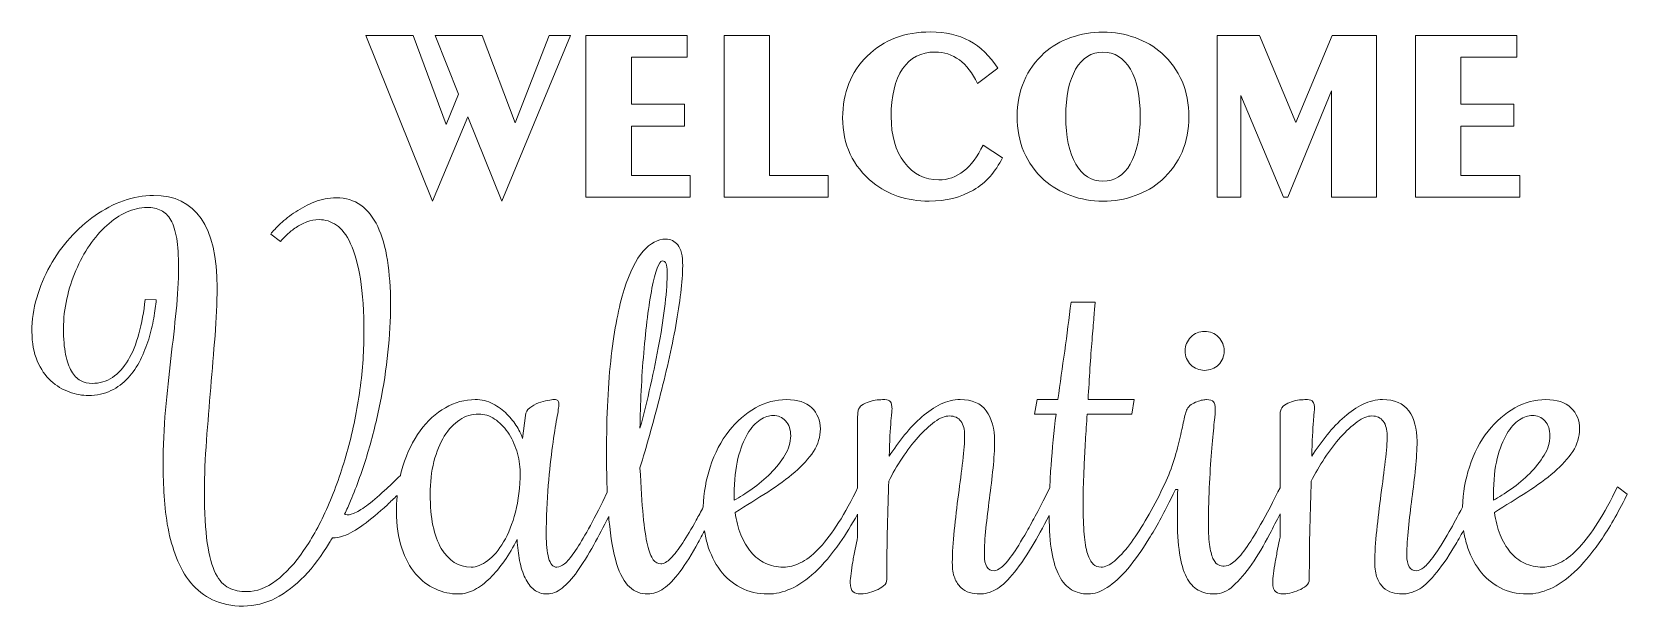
# Model space of a CAD drawing. Header units: inches. Extents: x -3930 to 8083, y -6081 to 5918.
# Drawn here: x -3930 to -436, y -667 to 590 of the extents above; entities that cross this region are included whole.
import ezdxf

# ---------------------------------------------------------------- set-up
doc = ezdxf.new("R2010")
doc.units = ezdxf.units.IN
doc.header["$MEASUREMENT"] = 0
doc.layers.add('2', color=7, linetype='Continuous')

# ---------------------------------------------------------------- blocks, each defined once
blk = doc.blocks.new('block 2')
at = {"layer": '2', "lineweight": 0}
blk.add_lwpolyline([(-2900.5, 219.5), (-2975, 404.1), (-3052.1, 219.5), (-3198, 582.4), (-3094.7, 582.4), (-3022.1, 387.2), (-2995.6, 453.9), (-3046.5, 582.4), (-2943.4, 582.4), (-2871.4, 390.9), (-2797, 582.4), (-2750.3, 582.4), (-2900.5, 219.5)], dxfattribs=at)
blk = doc.blocks.new('block 3')
at = {"layer": '2', "lineweight": 0}
blk.add_lwpolyline([(-2716.2, 228.3), (-2716.2, 582.4), (-2494.5, 582.4), (-2494.5, 534.7), (-2616.8, 534.7), (-2616.8, 431.7), (-2500.8, 431.7), (-2500.8, 384), (-2616.8, 384), (-2616.8, 275.9), (-2487.8, 275.9), (-2487.8, 228.3), (-2716.2, 228.3)], dxfattribs=at)
blk = doc.blocks.new('block 4')
at = {"layer": '2', "lineweight": 0}
blk.add_lwpolyline([(-2413.9, 228.3), (-2413.9, 582.4), (-2314.6, 582.4), (-2314.6, 275.9), (-2186.1, 275.9), (-2186.1, 228.3), (-2413.9, 228.3)], dxfattribs=at)
blk = doc.blocks.new('block 5')
at = {"layer": '2', "lineweight": 0}
blk.add_open_spline([(-1804.2, 314.6), (-1819, 283.7), (-1840.1, 260.1), (-1867.6, 243.9), (-1895.1, 227.6), (-1927.5, 219.5), (-1964.9, 219.5), (-1989.1, 219.5), (-2011.6, 223), (-2032.2, 229.8), (-2052.9, 236.7), (-2071.4, 246.9), (-2087.9, 260.3), (-2109.9, 278.1), (-2126.5, 298.9), (-2137.5, 322.7), (-2148.6, 346.4), (-2154.1, 372.8), (-2154.1, 401.8), (-2154.1, 456.9), (-2136.1, 502), (-2100.2, 537.3), (-2064.2, 572.5), (-2018, 590.1), (-1961.5, 590.1), (-1929, 590.1), (-1900.7, 583.6), (-1876.6, 570.6), (-1852.5, 557.6), (-1831.6, 537.6), (-1814, 510.4), (-1814, 510.4), (-1859, 477.3), (-1859, 477.3), (-1869.8, 500.2), (-1882.9, 517.4), (-1898.5, 528.9), (-1914, 540.4), (-1931.7, 546.1), (-1951.7, 546.1), (-1982.3, 546.1), (-2005.9, 533.8), (-2022.7, 509.2), (-2039.5, 484.5), (-2047.9, 449.7), (-2047.9, 404.7), (-2047.9, 363.2), (-2038.2, 329.7), (-2019, 304.3), (-1999.7, 278.9), (-1974.5, 266.1), (-1943.2, 266.1), (-1923.4, 266.1), (-1905.4, 272.5), (-1889.2, 285.3), (-1872.9, 298.1), (-1858.7, 317.1), (-1846.5, 342.2), (-1846.5, 342.2), (-1804.2, 314.6), (-1804.2, 314.6)], degree=3, knots=[0, 0, 0, 0, 1, 1, 1, 2, 2, 2, 3, 3, 3, 4, 4, 4, 5, 5, 5, 6, 6, 6, 7, 7, 7, 8, 8, 8, 9, 9, 9, 10, 10, 10, 11, 11, 11, 12, 12, 12, 13, 13, 13, 14, 14, 14, 15, 15, 15, 16, 16, 16, 17, 17, 17, 18, 18, 18, 19, 19, 19, 20, 20, 20, 20], dxfattribs=at)
blk = doc.blocks.new('block 6')
at = {"layer": '2', "lineweight": 0}
for points, knots in [([(-1584, 589.6), (-1559.5, 589.6), (-1536, 585.5), (-1513.4, 577.5), (-1490.9, 569.5), (-1471.5, 558.1), (-1455.3, 543.5), (-1435.7, 526), (-1420.9, 505.5), (-1410.8, 481.9), (-1400.7, 458.3), (-1395.7, 432.4), (-1395.7, 404.1), (-1395.7, 376.1), (-1400.8, 350.3), (-1410.9, 326.9), (-1421.1, 303.5), (-1435.9, 283.1), (-1455.3, 265.6), (-1471.7, 250.9), (-1491.1, 239.6), (-1513.4, 231.6), (-1535.8, 223.5), (-1559.3, 219.5), (-1584, 219.5), (-1608.6, 219.5), (-1632.1, 223.6), (-1654.5, 231.7), (-1676.9, 239.8), (-1696.3, 251.1), (-1712.5, 265.6), (-1732.3, 283.4), (-1747.2, 304.1), (-1757.1, 327.6), (-1767.1, 351.1), (-1772.1, 376.9), (-1772.1, 405.2), (-1772.1, 432.9), (-1767, 458.6), (-1756.9, 482.3), (-1746.7, 505.9), (-1731.9, 526.5), (-1712.5, 544), (-1696.4, 558.5), (-1677.2, 569.7), (-1654.8, 577.6), (-1632.3, 585.6), (-1608.8, 589.6), (-1584, 589.6)], [0, 0, 0, 0, 1, 1, 1, 2, 2, 2, 3, 3, 3, 4, 4, 4, 5, 5, 5, 6, 6, 6, 7, 7, 7, 8, 8, 8, 9, 9, 9, 10, 10, 10, 11, 11, 11, 12, 12, 12, 13, 13, 13, 14, 14, 14, 15, 15, 15, 16, 16, 16, 16]), ([(-1665.4, 404.7), (-1665.4, 360.3), (-1658.1, 325.7), (-1643.6, 300.8), (-1629.2, 275.9), (-1609.3, 263.5), (-1584, 263.5), (-1558.6, 263.5), (-1538.7, 275.9), (-1524.2, 300.8), (-1509.7, 325.7), (-1502.4, 360.3), (-1502.4, 404.7), (-1502.4, 449), (-1509.6, 483.6), (-1524, 508.4), (-1538.4, 533.2), (-1558.4, 545.6), (-1584, 545.6), (-1609.5, 545.6), (-1629.4, 533.2), (-1643.8, 508.4), (-1658.2, 483.6), (-1665.4, 449), (-1665.4, 404.7)], [0, 0, 0, 0, 1, 1, 1, 2, 2, 2, 3, 3, 3, 4, 4, 4, 5, 5, 5, 6, 6, 6, 7, 7, 7, 8, 8, 8, 8])]:
    blk.add_open_spline(points, degree=3, knots=knots, dxfattribs=at)
blk = doc.blocks.new('block 7')
at = {"layer": '2', "lineweight": 0}
blk.add_lwpolyline([(-1333.7, 228.3), (-1333.7, 582.4), (-1241, 582.4), (-1161.3, 391.4), (-1082.1, 582.4), (-984.8, 582.4), (-984.8, 228.3), (-1083.7, 228.3), (-1083.7, 461.1), (-1179.3, 228.3), (-1188.8, 228.3), (-1282.3, 450.8), (-1282.3, 228.3), (-1333.7, 228.3)], dxfattribs=at)
blk = doc.blocks.new('block 8')
at = {"layer": '2', "lineweight": 0}
blk.add_lwpolyline([(-899.3, 228.3), (-899.3, 582.4), (-677.6, 582.4), (-677.6, 534.7), (-800, 534.7), (-800, 431.7), (-683.9, 431.7), (-683.9, 384), (-800, 384), (-800, 275.9), (-671, 275.9), (-671, 228.3), (-899.3, 228.3)], dxfattribs=at)
blk = doc.blocks.new('block 9')
at = {"layer": '2', "lineweight": 0}
for points, knots in [([(-436.1, -422.2), (-436.1, -422.2), (-441.3, -433.2), (-441.3, -433.2), (-460.1, -470.2), (-478.7, -502), (-497.2, -528.3), (-515.8, -554.6), (-534, -576.1), (-551.8, -592.7), (-569.6, -609.4), (-587.2, -621.5), (-604.6, -629.1), (-621.9, -636.8), (-638.5, -640.6), (-654.5, -640.6), (-677, -640.6), (-697.1, -635.9), (-714.7, -626.5), (-732.4, -617.2), (-747.3, -604.4), (-759.5, -588.3), (-771.6, -572.2), (-780.8, -553.5), (-787.3, -532.2), (-790.3, -522.2), (-792.5, -511.9), (-794.1, -501.5), (-801, -513.9), (-807.6, -525.3), (-813.8, -535.6), (-829.9, -562.3), (-844.5, -583.4), (-857.7, -599), (-870.9, -614.6), (-883.2, -625.4), (-894.6, -631.5), (-906, -637.5), (-917.5, -640.6), (-928.9, -640.6), (-936.2, -640.6), (-943.5, -639.5), (-950.7, -637.4), (-958, -635.4), (-964.4, -631.7), (-970, -626.5), (-975.5, -621.3), (-980, -614.3), (-983.5, -605.5), (-986.9, -596.6), (-988.7, -585.3), (-988.7, -571.4), (-988.7, -550.6), (-987.3, -527.2), (-984.5, -501.3), (-981.7, -475.3), (-978.6, -449.3), (-975.2, -423.3), (-971.7, -397.3), (-968.6, -372.8), (-965.8, -349.7), (-963, -326.7), (-961.6, -307.9), (-961.6, -293.3), (-961.6, -280.5), (-964.4, -270.2), (-970, -262.4), (-975.5, -254.6), (-983.8, -250.7), (-994.9, -250.7), (-1004.6, -250.7), (-1015.4, -255.1), (-1027.4, -263.7), (-1039.4, -272.4), (-1051.4, -283.6), (-1063.5, -297.2), (-1075.7, -310.9), (-1087.4, -326.3), (-1098.6, -343.2), (-1109.9, -360.2), (-1119.7, -377), (-1128, -393.7), (-1129, -424.2), (-1130, -457.4), (-1130.8, -493.5), (-1131.7, -529.5), (-1132.1, -568), (-1132.1, -608.9), (-1132.1, -614.1), (-1134.5, -618.6), (-1139.2, -622.6), (-1143.8, -626.6), (-1149.3, -629.9), (-1155.5, -632.5), (-1161.8, -635.1), (-1168.2, -637.1), (-1174.8, -638.5), (-1181.3, -639.9), (-1186.7, -640.6), (-1190.9, -640.6), (-1196.1, -640.6), (-1200.9, -639), (-1205.4, -635.9), (-1209.9, -632.8), (-1212.2, -625.8), (-1212.2, -615.1), (-1212.2, -609.9), (-1211.7, -603.4), (-1210.6, -595.6), (-1209.6, -587.8), (-1208.3, -579.4), (-1206.7, -570.4), (-1205.2, -561.4), (-1203.4, -552.1), (-1201.5, -542.6), (-1199.6, -533.1), (-1197.8, -524.1), (-1196.1, -515.8), (-1196.1, -515.8), (-1196.1, -465.4), (-1196.1, -465.4), (-1203.6, -480.1), (-1211.2, -494.6), (-1218.7, -509.1), (-1231.7, -534), (-1244.9, -556.2), (-1258.2, -575.6), (-1271.5, -595), (-1285, -610.7), (-1298.5, -622.6), (-1312, -634.6), (-1325.5, -640.6), (-1339, -640.6), (-1353.2, -640.6), (-1365.4, -637.7), (-1375.7, -632), (-1385.9, -626.3), (-1394.4, -616.8), (-1401.1, -603.7), (-1407.9, -590.5), (-1412.9, -573.1), (-1416.2, -551.4), (-1419.5, -529.8), (-1421.1, -503), (-1421.1, -471.1), (-1421.1, -462.1), (-1421.1, -452.7), (-1421.1, -442.8), (-1421.1, -432.9), (-1420.8, -422.6), (-1420.1, -411.9), (-1420.1, -411.9), (-1425.3, -411.9), (-1425.3, -411.9), (-1425.3, -411.9), (-1430.5, -422.2), (-1430.5, -422.2), (-1430.5, -422.2), (-1435.7, -433.2), (-1435.7, -433.2), (-1451.6, -465.4), (-1467.5, -494.3), (-1483.3, -520), (-1499, -545.6), (-1514.5, -567.4), (-1529.8, -585.2), (-1545, -603.1), (-1559.9, -616.7), (-1574.5, -626.3), (-1589, -635.8), (-1603.1, -640.6), (-1616.6, -640.6), (-1630.1, -640.6), (-1642.1, -637.4), (-1652.7, -631.2), (-1663.3, -625), (-1672.2, -615), (-1679.5, -601.3), (-1686.8, -587.6), (-1692.3, -570), (-1696.1, -548.6), (-1699.9, -527.1), (-1701.8, -500.9), (-1701.8, -470.1), (-1701.8, -469.6), (-1701.8, -469.2), (-1701.8, -468.8), (-1715.3, -494.7), (-1727.7, -516.9), (-1739, -535.6), (-1755.1, -562.3), (-1769.7, -583.4), (-1782.9, -599), (-1796.1, -614.6), (-1808.4, -625.4), (-1819.8, -631.5), (-1831.3, -637.5), (-1842.7, -640.6), (-1854.1, -640.6), (-1861.4, -640.6), (-1868.7, -639.5), (-1876, -637.4), (-1883.2, -635.4), (-1889.6, -631.7), (-1895.2, -626.5), (-1900.7, -621.3), (-1905.2, -614.3), (-1908.7, -605.5), (-1912.2, -596.6), (-1913.9, -585.3), (-1913.9, -571.4), (-1913.9, -550.6), (-1912.5, -527.2), (-1909.7, -501.3), (-1907, -475.3), (-1903.9, -449.3), (-1900.4, -423.3), (-1896.9, -397.3), (-1893.8, -372.8), (-1891, -349.7), (-1888.3, -326.7), (-1886.9, -307.9), (-1886.9, -293.3), (-1886.9, -280.5), (-1889.6, -270.2), (-1895.2, -262.4), (-1900.7, -254.6), (-1909.1, -250.7), (-1920.1, -250.7), (-1929.8, -250.7), (-1940.7, -255.1), (-1952.6, -263.7), (-1964.6, -272.4), (-1976.6, -283.6), (-1988.8, -297.2), (-2000.9, -310.9), (-2012.6, -326.3), (-2023.8, -343.2), (-2035.1, -360.2), (-2044.9, -377), (-2053.2, -393.7), (-2054.2, -424.2), (-2055.2, -457.4), (-2056.1, -493.5), (-2056.9, -529.5), (-2057.4, -568), (-2057.4, -608.9), (-2057.4, -614.1), (-2059.7, -618.6), (-2064.4, -622.6), (-2069.1, -626.6), (-2074.5, -629.9), (-2080.8, -632.5), (-2087, -635.1), (-2093.4, -637.1), (-2100, -638.5), (-2106.6, -639.9), (-2111.9, -640.6), (-2116.1, -640.6), (-2121.3, -640.6), (-2126.1, -639), (-2130.7, -635.9), (-2135.2, -632.8), (-2137.4, -625.8), (-2137.4, -615.1), (-2137.4, -609.9), (-2136.9, -603.4), (-2135.8, -595.6), (-2134.8, -587.8), (-2133.5, -579.4), (-2132, -570.4), (-2130.4, -561.4), (-2128.7, -552.1), (-2126.8, -542.6), (-2124.8, -533.1), (-2123, -524.1), (-2121.3, -515.8), (-2121.3, -515.8), (-2121.3, -465.6), (-2121.3, -465.6), (-2134.2, -489.1), (-2147.2, -510), (-2160, -528.3), (-2178.6, -554.6), (-2196.8, -576.1), (-2214.6, -592.7), (-2232.4, -609.4), (-2250, -621.5), (-2267.4, -629.1), (-2284.7, -636.8), (-2301.3, -640.6), (-2317.3, -640.6), (-2339.8, -640.6), (-2359.9, -635.9), (-2377.6, -626.5), (-2395.2, -617.2), (-2410.1, -604.4), (-2422.3, -588.3), (-2434.4, -572.2), (-2443.6, -553.5), (-2450.1, -532.2), (-2453, -522.5), (-2455.2, -512.5), (-2456.8, -502.4), (-2461.5, -511.2), (-2466, -519.6), (-2470.3, -527.5), (-2484.7, -553.7), (-2498.1, -575.2), (-2510.6, -592), (-2523.1, -608.8), (-2535, -621.1), (-2546.2, -628.9), (-2557.5, -636.7), (-2569, -640.6), (-2580.8, -640.6), (-2596.4, -640.6), (-2609.8, -635.5), (-2621.1, -625.2), (-2632.3, -615), (-2641.7, -597.9), (-2649.1, -573.8), (-2656.6, -549.7), (-2662.1, -517.9), (-2665.8, -478.4), (-2666, -475.9), (-2666.2, -473.3), (-2666.4, -470.8), (-2677.9, -493.4), (-2688.8, -514.1), (-2699, -532.7), (-2711.7, -555.8), (-2723.7, -575.2), (-2735.2, -591.2), (-2746.6, -607.1), (-2757.8, -619.3), (-2768.7, -627.8), (-2779.6, -636.3), (-2790.4, -640.6), (-2801.2, -640.6), (-2812.6, -640.6), (-2822.2, -637.4), (-2830, -631.2), (-2837.8, -625), (-2844.3, -616.4), (-2849.5, -605.5), (-2854.7, -594.6), (-2858.7, -581.9), (-2861.5, -567.5), (-2864.3, -553.2), (-2866.2, -537.8), (-2867.2, -521.5), (-2875.5, -538.2), (-2884.7, -553.7), (-2894.7, -568), (-2904.8, -582.4), (-2915.3, -595), (-2926.2, -605.7), (-2937.1, -616.5), (-2948.5, -625), (-2960.2, -631.2), (-2972, -637.4), (-2983.8, -640.6), (-2995.6, -640.6), (-3012.9, -640.6), (-3029.7, -636.9), (-3046, -629.6), (-3062.3, -622.4), (-3076.8, -611.3), (-3089.4, -596.4), (-3102.1, -581.5), (-3112.2, -562.7), (-3119.8, -540), (-3127.4, -517.3), (-3131.2, -490.5), (-3131.2, -459.7), (-3131.2, -447.7), (-3130.7, -436), (-3129.6, -424.7), (-3137.1, -431.8), (-3144.2, -438.6), (-3151.2, -445.1), (-3170.4, -463), (-3188, -477.7), (-3203.9, -489.2), (-3219.7, -500.7), (-3234.2, -508.8), (-3247.2, -513.4), (-3256, -516.6), (-3264.1, -517.8), (-3271.5, -517.3), (-3273.6, -520.9), (-3275.7, -524.5), (-3277.8, -528), (-3294.8, -556.3), (-3313.2, -580.7), (-3332.9, -601.3), (-3352.7, -621.9), (-3373.7, -638.1), (-3396.1, -649.7), (-3418.4, -661.3), (-3441.9, -667.1), (-3466.5, -667.1), (-3492.5, -667.1), (-3514.9, -662.5), (-3533.8, -653.3), (-3552.7, -644.1), (-3568.6, -631.6), (-3581.6, -615.9), (-3594.6, -600.1), (-3605.1, -581.9), (-3613.1, -561.3), (-3621.1, -540.7), (-3627.2, -518.9), (-3631.5, -496.1), (-3635.9, -473.2), (-3638.7, -449.9), (-3640.1, -426.1), (-3641.5, -402.4), (-3642.2, -379.8), (-3642.2, -358.3), (-3642.2, -317.1), (-3640.5, -277), (-3637, -238), (-3633.5, -199), (-3629.6, -161.3), (-3625.3, -124.9), (-3621, -88.5), (-3617.1, -53.7), (-3613.6, -20.5), (-3610.1, 12.8), (-3608.4, 44.5), (-3608.4, 74.7), (-3608.4, 100), (-3609.8, 121), (-3612.6, 137.8), (-3615.3, 154.6), (-3619.6, 168.1), (-3625.3, 178.1), (-3631, 188.2), (-3638.2, 195.3), (-3646.9, 199.4), (-3655.5, 203.6), (-3665.8, 205.7), (-3677.5, 205.7), (-3692.8, 205.7), (-3707.9, 202.2), (-3722.8, 195.3), (-3737.7, 188.3), (-3752, 178.7), (-3765.6, 166.4), (-3779.3, 154.1), (-3791.9, 139.6), (-3803.3, 122.7), (-3814.8, 105.9), (-3824.7, 87.7), (-3833.2, 67.9), (-3841.7, 48.2), (-3848.4, 27.4), (-3853.2, 5.8), (-3858.1, -15.9), (-3860.5, -37.6), (-3860.5, -59.4), (-3860.5, -82), (-3858.9, -100.8), (-3855.8, -116.1), (-3852.7, -131.3), (-3848.5, -143.6), (-3843.1, -153), (-3837.7, -162.4), (-3831.1, -169.1), (-3823.3, -173.3), (-3815.5, -177.4), (-3807, -179.5), (-3797.6, -179.5), (-3781.3, -179.5), (-3766.6, -175.1), (-3753.4, -166.3), (-3740.3, -157.4), (-3728.8, -144.9), (-3719.1, -128.8), (-3709.4, -112.7), (-3701.5, -93.3), (-3695.2, -70.6), (-3689, -47.9), (-3684.5, -22.9), (-3681.7, 4.5), (-3681.7, 4.5), (-3657.3, 3.5), (-3657.3, 3.5), (-3658.3, -8.3), (-3660.1, -21.8), (-3662.7, -36.8), (-3665.3, -51.9), (-3669.1, -67.2), (-3673.9, -82.6), (-3678.8, -98), (-3684.8, -113.2), (-3692.1, -128), (-3699.4, -143), (-3708.4, -156.1), (-3719.1, -167.6), (-3729.9, -179), (-3742.3, -188.3), (-3756.5, -195.4), (-3770.8, -202.5), (-3787.2, -206), (-3805.9, -206), (-3819.4, -206), (-3833.5, -203.4), (-3848, -198.2), (-3862.6, -193), (-3875.9, -184.9), (-3888.1, -173.8), (-3900.2, -162.7), (-3910.1, -148.2), (-3917.9, -130.4), (-3925.7, -112.5), (-3929.6, -91), (-3929.6, -65.7), (-3929.6, -40.7), (-3926.1, -16.1), (-3919, 8.1), (-3911.9, 32.4), (-3902.2, 55.6), (-3889.9, 77.8), (-3877.6, 100), (-3863, 120.4), (-3846.2, 139.1), (-3829.4, 157.8), (-3811.1, 174.1), (-3791.4, 188), (-3771.6, 201.8), (-3750.8, 212.7), (-3729, 220.5), (-3707.2, 228.3), (-3685.3, 232.2), (-3663.5, 232.2), (-3570.6, 232.2), (-3524.2, 164.8), (-3524.2, 30), (-3524.2, -3), (-3525.7, -38), (-3528.6, -75), (-3531.6, -112.1), (-3534.7, -150), (-3538, -188.6), (-3541.3, -227.2), (-3544.4, -265.9), (-3547.3, -304.5), (-3550.3, -343.2), (-3551.8, -380.3), (-3551.8, -416), (-3551.8, -462.5), (-3549.7, -500), (-3545.5, -528.8), (-3541.4, -557.6), (-3535.3, -579.8), (-3527.3, -595.6), (-3519.4, -611.4), (-3509.6, -621.9), (-3498.2, -627.3), (-3486.8, -632.7), (-3473.8, -635.4), (-3459.2, -635.4), (-3437.4, -635.4), (-3415.9, -627.3), (-3394.8, -611.2), (-3373.6, -595.1), (-3353.5, -573.2), (-3334.5, -545.7), (-3315.4, -518.1), (-3297.8, -485.9), (-3281.7, -449), (-3265.6, -412.1), (-3251.7, -372.8), (-3239.9, -331), (-3228.1, -289.3), (-3218.9, -246.1), (-3212.3, -201.6), (-3205.8, -157.1), (-3202.5, -113.5), (-3202.5, -70.9), (-3202.5, -22.7), (-3205.1, 17.4), (-3210.3, 49.5), (-3215.5, 81.5), (-3222.6, 107.2), (-3231.6, 126.4), (-3240.6, 145.6), (-3251, 159.2), (-3262.8, 167.2), (-3274.5, 175.2), (-3287.2, 179.1), (-3300.7, 179.1), (-3310.1, 179.1), (-3319, 177.5), (-3327.5, 174.2), (-3336, 170.9), (-3343.8, 166.8), (-3351.1, 162), (-3358.4, 157.1), (-3365, 151.9), (-3370.9, 146.4), (-3376.8, 140.9), (-3381.6, 135.8), (-3385.4, 131.3), (-3385.4, 131.3), (-3406.7, 147.4), (-3406.7, 147.4), (-3401.9, 153.7), (-3394.7, 161.3), (-3385.2, 170.3), (-3375.6, 179.3), (-3364.5, 188), (-3351.9, 196.3), (-3339.2, 204.6), (-3325.4, 211.8), (-3310.3, 217.9), (-3295.2, 223.9), (-3279.6, 227), (-3263.3, 227), (-3242.1, 227), (-3224.1, 221.5), (-3209.2, 210.6), (-3194.3, 199.7), (-3182, 184.1), (-3172.3, 163.8), (-3162.6, 143.5), (-3155.5, 118.9), (-3151, 90), (-3146.5, 61.1), (-3144.2, 28.7), (-3144.2, -6.9), (-3144.2, -40.2), (-3146.1, -75), (-3150, -111.4), (-3153.8, -147.8), (-3159.4, -184.6), (-3166.9, -221.9), (-3174.3, -259.1), (-3183.5, -295.9), (-3194.4, -332.3), (-3205.3, -368.7), (-3217.7, -403.4), (-3231.6, -436.3), (-3235.8, -446.3), (-3240.2, -456.1), (-3244.7, -465.7), (-3244.2, -465.9), (-3243.8, -466.1), (-3243.4, -466.3), (-3238.4, -467.9), (-3232.3, -467.3), (-3225, -464.4), (-3217.6, -461.6), (-3208.4, -456), (-3197.2, -447.6), (-3186, -439.3), (-3172.7, -428.1), (-3157.3, -414), (-3147, -404.6), (-3135.5, -393.6), (-3122.7, -381.2), (-3121.1, -374.2), (-3119.3, -367.3), (-3117.2, -360.7), (-3107.9, -330.7), (-3095.2, -304.9), (-3079.3, -283.2), (-3063.3, -261.6), (-3045, -244.7), (-3024.2, -232.8), (-3003.4, -220.8), (-2981.5, -214.9), (-2958.7, -214.9), (-2944.8, -214.9), (-2932, -218), (-2920.2, -224.2), (-2908.4, -230.4), (-2898.1, -238), (-2889.3, -246.8), (-2880.4, -255.7), (-2873.1, -265), (-2867.2, -274.9), (-2861.3, -284.8), (-2857.3, -293.2), (-2855.2, -300.1), (-2855.2, -300.1), (-2849, -249.7), (-2849, -249.7), (-2848.3, -243.1), (-2845.1, -237.6), (-2839.4, -233), (-2833.7, -228.5), (-2827.3, -225), (-2820.4, -222.4), (-2813.5, -219.8), (-2806.7, -217.9), (-2800.1, -216.7), (-2793.6, -215.5), (-2788.9, -214.9), (-2786.1, -214.9), (-2781.9, -214.9), (-2779.2, -215.6), (-2777.8, -216.9), (-2776.4, -218.3), (-2775.7, -221.1), (-2775.7, -225.2), (-2775.7, -230.4), (-2777.2, -240.9), (-2780.1, -256.7), (-2783.1, -272.5), (-2786.2, -292.6), (-2789.5, -317), (-2792.8, -341.4), (-2795.9, -370.1), (-2798.8, -403), (-2801.8, -435.9), (-2803.3, -472.1), (-2803.3, -511.7), (-2803.3, -531.4), (-2801.5, -548), (-2798.1, -561.6), (-2794.6, -575.1), (-2788.5, -581.8), (-2779.9, -581.8), (-2774.7, -581.8), (-2769, -579.3), (-2763, -574.3), (-2756.9, -569.3), (-2749.9, -561), (-2741.9, -549.6), (-2734, -538.2), (-2724.9, -523.3), (-2714.6, -505.2), (-2704.4, -487), (-2692.7, -464.7), (-2679.5, -438.4), (-2679.5, -438.4), (-2669.6, -417.9), (-2669.6, -417.9), (-2670.7, -391.9), (-2671.2, -363.2), (-2671.2, -331.8), (-2671.2, -249.3), (-2667.8, -178.6), (-2660.8, -119.5), (-2653.9, -60.4), (-2644.5, -11.9), (-2632.5, 26.1), (-2620.6, 64), (-2606.7, 91.9), (-2590.9, 109.8), (-2575.2, 127.6), (-2558.6, 136.5), (-2541.3, 136.5), (-2530.9, 136.5), (-2522.1, 132.3), (-2515, 123.8), (-2507.9, 115.3), (-2504.4, 100), (-2504.4, 77.8), (-2504.4, 60.5), (-2505.8, 40.7), (-2508.5, 18.5), (-2511.3, -3.6), (-2515, -27.4), (-2519.5, -52.7), (-2524, -78), (-2529.3, -104.2), (-2535.6, -131.4), (-2541.8, -158.6), (-2548.4, -185.7), (-2555.3, -212.5), (-2562.3, -239.4), (-2569.4, -265.7), (-2576.6, -291.5), (-2583.9, -317.3), (-2591, -341.5), (-2597.9, -364), (-2595.9, -406.7), (-2593.5, -441.6), (-2590.9, -468.8), (-2588.3, -496), (-2585.2, -517.4), (-2581.6, -533), (-2577.9, -548.6), (-2573.7, -559.4), (-2568.8, -565.5), (-2564, -571.5), (-2558.4, -574.5), (-2552.2, -574.5), (-2546, -574.5), (-2538.8, -570.5), (-2530.6, -562.3), (-2522.5, -554.2), (-2513.7, -543), (-2504.4, -528.8), (-2495, -514.6), (-2485.1, -498), (-2474.8, -478.9), (-2469.7, -469.7), (-2464.6, -460.1), (-2459.4, -450.1), (-2458.2, -418.4), (-2453.2, -389.3), (-2444.3, -362.7), (-2434.1, -332.1), (-2420.4, -305.8), (-2403.3, -284), (-2386.1, -262.2), (-2366.6, -245.2), (-2344.8, -233), (-2323, -220.9), (-2300.3, -214.9), (-2276.7, -214.9), (-2252.8, -214.9), (-2234.5, -220.9), (-2221.9, -233), (-2209.2, -245.2), (-2202.9, -260.4), (-2202.9, -278.8), (-2202.9, -296.5), (-2207.9, -313), (-2218, -328.4), (-2228, -343.8), (-2241.6, -358.9), (-2258.8, -373.6), (-2275.9, -388.4), (-2295.8, -402.9), (-2318.3, -417.3), (-2340.8, -431.7), (-2364.6, -446.5), (-2389.5, -461.8), (-2387.1, -479.8), (-2382.9, -496.1), (-2377, -510.9), (-2371.1, -525.6), (-2363.7, -538.3), (-2354.7, -548.8), (-2345.7, -559.4), (-2335.3, -567.5), (-2323.5, -573.2), (-2311.7, -579), (-2298.5, -581.8), (-2284, -581.8), (-2271.9, -581.8), (-2259.5, -578.7), (-2246.8, -572.5), (-2234.2, -566.2), (-2221.4, -556.5), (-2208.4, -543.4), (-2195.4, -530.2), (-2181.9, -513.1), (-2168.1, -492.2), (-2154.2, -471.2), (-2140, -446.2), (-2125.5, -417.1), (-2125.5, -417.1), (-2121.3, -408.3), (-2121.3, -408.3), (-2121.3, -408.3), (-2121.3, -261.6), (-2121.3, -261.6), (-2121.3, -254.7), (-2121.2, -249.2), (-2121, -245.3), (-2120.9, -241.3), (-2120.3, -238.2), (-2119.2, -236.2), (-2117.1, -231.3), (-2113.5, -227.5), (-2108.3, -224.7), (-2103.1, -222), (-2097.6, -219.8), (-2091.7, -218.2), (-2085.8, -216.7), (-2080.1, -215.7), (-2074.5, -215.4), (-2069, -215), (-2064.6, -214.9), (-2061.5, -214.9), (-2055.6, -214.9), (-2051.6, -216.4), (-2049.3, -219.5), (-2047.1, -222.6), (-2045.9, -228.2), (-2045.9, -236.2), (-2045.9, -235.1), (-2046.7, -243.6), (-2048.3, -261.6), (-2049.8, -279.7), (-2051.1, -305.5), (-2052.2, -339.1), (-2041.8, -322.8), (-2030.5, -307.2), (-2018.4, -292.3), (-2006.3, -277.4), (-1993.6, -264.2), (-1980.4, -252.8), (-1967.3, -241.4), (-1953.7, -232.2), (-1939.6, -225.2), (-1925.6, -218.3), (-1911.3, -214.9), (-1896.7, -214.9), (-1870.8, -214.9), (-1851.7, -223.1), (-1839.6, -239.5), (-1827.4, -256), (-1821.4, -278.3), (-1821.4, -306.3), (-1821.4, -324), (-1822.5, -343.7), (-1824.8, -365.3), (-1827, -387), (-1829.6, -409), (-1832.6, -431.3), (-1835.5, -453.7), (-1838.1, -475.5), (-1840.3, -496.8), (-1842.6, -518.1), (-1843.7, -537.6), (-1843.7, -555.3), (-1843.7, -578.2), (-1836.6, -589.6), (-1822.4, -589.6), (-1817.9, -589.6), (-1812.6, -587.3), (-1806.6, -582.6), (-1800.5, -577.9), (-1792.9, -569.2), (-1783.7, -556.4), (-1774.5, -543.5), (-1763.5, -525.9), (-1750.7, -503.6), (-1737.9, -481.2), (-1722.6, -452.4), (-1704.9, -417.1), (-1704.9, -417.1), (-1700.4, -407.6), (-1700.4, -407.6), (-1699.8, -391.6), (-1698.9, -375.5), (-1697.7, -359.4), (-1694.9, -322.3), (-1691.3, -284.7), (-1686.8, -246.6), (-1686.8, -246.6), (-1734.1, -246.6), (-1734.1, -246.6), (-1734.1, -246.6), (-1728.3, -214.9), (-1728.3, -214.9), (-1728.3, -214.9), (-1682.6, -214.9), (-1682.6, -214.9), (-1677.7, -179.5), (-1672.8, -144.1), (-1667.8, -108.6), (-1662.8, -73), (-1658.2, -37.4), (-1654, -1.7), (-1654, -1.7), (-1601, -1.7), (-1601, -1.7), (-1601.7, -9.4), (-1602.6, -20.4), (-1603.8, -34.7), (-1605.1, -49.1), (-1606.4, -65.8), (-1608, -84.6), (-1609.6, -103.5), (-1611, -124.2), (-1612.4, -146.5), (-1613.8, -168.9), (-1615.2, -191.6), (-1616.6, -214.9), (-1616.6, -214.9), (-1515.7, -214.9), (-1515.7, -214.9), (-1515.7, -214.9), (-1520.9, -246.6), (-1520.9, -246.6), (-1520.9, -246.6), (-1618.7, -246.6), (-1618.7, -246.6), (-1620, -266.3), (-1621.3, -285.7), (-1622.3, -304.8), (-1623.3, -323.8), (-1624.3, -341.9), (-1625.2, -359.1), (-1626, -376.2), (-1626.6, -392), (-1627, -406.4), (-1627.3, -420.8), (-1627.5, -433.2), (-1627.5, -443.6), (-1627.5, -469.9), (-1626.7, -491.9), (-1625.2, -509.6), (-1623.6, -527.2), (-1621.2, -541.5), (-1617.9, -552.2), (-1614.6, -562.9), (-1610.4, -570.6), (-1605.4, -575.1), (-1600.4, -579.6), (-1594.6, -581.8), (-1588, -581.8), (-1579.3, -581.8), (-1569.7, -577.4), (-1559.1, -568.6), (-1548.6, -559.7), (-1537.6, -547.9), (-1526.1, -533), (-1514.7, -518.1), (-1503.1, -500.7), (-1491.3, -480.7), (-1479.5, -460.8), (-1468.1, -439.6), (-1457, -417.1), (-1457, -417.1), (-1451.8, -406.1), (-1451.8, -406.1), (-1443.2, -388.5), (-1436, -370.7), (-1430.2, -352.9), (-1424.5, -335), (-1419.8, -318.3), (-1416.2, -302.7), (-1412.6, -287.1), (-1409.5, -273.4), (-1407.1, -261.6), (-1404.7, -249.9), (-1402.3, -241.4), (-1399.8, -236.2), (-1397.8, -232), (-1394.7, -228.6), (-1390.7, -226), (-1386.8, -223.4), (-1382.6, -221.3), (-1378.3, -219.5), (-1373.9, -217.8), (-1369.8, -216.6), (-1365.8, -215.9), (-1361.8, -215.2), (-1358.9, -214.9), (-1357.2, -214.9), (-1349.6, -214.9), (-1344.5, -216.4), (-1341.9, -219.5), (-1339.3, -222.6), (-1338, -228.2), (-1338, -236.2), (-1338, -240), (-1338.8, -249.4), (-1340.3, -264.5), (-1341.9, -279.6), (-1343.6, -298.5), (-1345.5, -321.2), (-1347.4, -343.8), (-1349.2, -369.3), (-1350.7, -397.6), (-1352.3, -425.8), (-1353.1, -455), (-1353.1, -485.1), (-1353.1, -507), (-1352, -524.2), (-1349.9, -536.9), (-1347.9, -549.5), (-1345.2, -559), (-1341.9, -565.2), (-1338.6, -571.4), (-1334.9, -575.4), (-1331, -577.1), (-1327, -578.9), (-1322.9, -579.7), (-1318.7, -579.7), (-1313.2, -579.7), (-1307, -577.3), (-1300, -572.5), (-1293.1, -567.6), (-1285, -559), (-1275.6, -546.7), (-1266.2, -534.4), (-1255.5, -517.8), (-1243.4, -496.8), (-1231.2, -475.9), (-1217, -449.3), (-1200.8, -417.1), (-1200.8, -417.1), (-1196.1, -408.1), (-1196.1, -408.1), (-1196.1, -408.1), (-1196.1, -261.6), (-1196.1, -261.6), (-1196.1, -254.7), (-1196, -249.2), (-1195.8, -245.3), (-1195.6, -241.3), (-1195, -238.2), (-1194, -236.2), (-1191.9, -231.3), (-1188.3, -227.5), (-1183.1, -224.7), (-1177.9, -222), (-1172.3, -219.8), (-1166.4, -218.2), (-1160.6, -216.7), (-1154.8, -215.7), (-1149.3, -215.4), (-1143.8, -215), (-1139.4, -214.9), (-1136.3, -214.9), (-1130.4, -214.9), (-1126.3, -216.4), (-1124.1, -219.5), (-1121.8, -222.6), (-1120.7, -228.2), (-1120.7, -236.2), (-1120.7, -235.1), (-1121.5, -243.6), (-1123, -261.6), (-1124.6, -279.7), (-1125.9, -305.5), (-1126.9, -339.1), (-1116.5, -322.8), (-1105.3, -307.2), (-1093.2, -292.3), (-1081, -277.4), (-1068.4, -264.2), (-1055.2, -252.8), (-1042, -241.4), (-1028.4, -232.2), (-1014.4, -225.2), (-1000.4, -218.3), (-986.1, -214.9), (-971.5, -214.9), (-945.5, -214.9), (-926.5, -223.1), (-914.3, -239.5), (-902.2, -256), (-896.2, -278.3), (-896.2, -306.3), (-896.2, -324), (-897.3, -343.7), (-899.5, -365.3), (-901.8, -387), (-904.4, -409), (-907.3, -431.3), (-910.3, -453.7), (-912.9, -475.5), (-915.1, -496.8), (-917.4, -518.1), (-918.5, -537.6), (-918.5, -555.3), (-918.5, -578.2), (-911.4, -589.6), (-897.2, -589.6), (-892.7, -589.6), (-887.4, -587.3), (-881.3, -582.6), (-875.3, -577.9), (-867.7, -569.2), (-858.5, -556.4), (-849.3, -543.5), (-838.3, -525.9), (-825.5, -503.6), (-816.9, -488.7), (-807.3, -470.9), (-796.6, -450.2), (-795.4, -418.5), (-790.4, -389.4), (-781.5, -362.7), (-771.3, -332.1), (-757.6, -305.8), (-740.5, -284), (-723.3, -262.2), (-703.8, -245.2), (-682, -233), (-660.2, -220.9), (-637.5, -214.9), (-613.9, -214.9), (-590, -214.9), (-571.7, -220.9), (-559.1, -233), (-546.4, -245.2), (-540.1, -260.4), (-540.1, -278.8), (-540.1, -296.5), (-545.1, -313), (-555.2, -328.4), (-565.2, -343.8), (-578.8, -358.9), (-596, -373.6), (-613.1, -388.4), (-633, -402.9), (-655.5, -417.3), (-678, -431.7), (-701.8, -446.5), (-726.7, -461.8), (-724.3, -479.8), (-720.1, -496.1), (-714.2, -510.9), (-708.3, -525.6), (-700.9, -538.3), (-691.9, -548.8), (-682.9, -559.4), (-672.5, -567.5), (-660.7, -573.2), (-648.9, -579), (-635.7, -581.8), (-621.2, -581.8), (-609.1, -581.8), (-596.7, -578.7), (-584, -572.5), (-571.4, -566.2), (-558.6, -556.5), (-545.6, -543.4), (-532.6, -530.2), (-519.1, -513.1), (-505.3, -492.2), (-491.4, -471.2), (-477.2, -446.2), (-462.7, -417.1), (-462.7, -417.1), (-457.5, -406.1), (-457.5, -406.1), (-457.5, -406.1), (-436.1, -422.2), (-436.1, -422.2)], [0, 0, 0, 0, 1, 1, 1, 2, 2, 2, 3, 3, 3, 4, 4, 4, 5, 5, 5, 6, 6, 6, 7, 7, 7, 8, 8, 8, 9, 9, 9, 10, 10, 10, 11, 11, 11, 12, 12, 12, 13, 13, 13, 14, 14, 14, 15, 15, 15, 16, 16, 16, 17, 17, 17, 18, 18, 18, 19, 19, 19, 20, 20, 20, 21, 21, 21, 22, 22, 22, 23, 23, 23, 24, 24, 24, 25, 25, 25, 26, 26, 26, 27, 27, 27, 28, 28, 28, 29, 29, 29, 30, 30, 30, 31, 31, 31, 32, 32, 32, 33, 33, 33, 34, 34, 34, 35, 35, 35, 36, 36, 36, 37, 37, 37, 38, 38, 38, 39, 39, 39, 40, 40, 40, 41, 41, 41, 42, 42, 42, 43, 43, 43, 44, 44, 44, 45, 45, 45, 46, 46, 46, 47, 47, 47, 48, 48, 48, 49, 49, 49, 50, 50, 50, 51, 51, 51, 52, 52, 52, 53, 53, 53, 54, 54, 54, 55, 55, 55, 56, 56, 56, 57, 57, 57, 58, 58, 58, 59, 59, 59, 60, 60, 60, 61, 61, 61, 62, 62, 62, 63, 63, 63, 64, 64, 64, 65, 65, 65, 66, 66, 66, 67, 67, 67, 68, 68, 68, 69, 69, 69, 70, 70, 70, 71, 71, 71, 72, 72, 72, 73, 73, 73, 74, 74, 74, 75, 75, 75, 76, 76, 76, 77, 77, 77, 78, 78, 78, 79, 79, 79, 80, 80, 80, 81, 81, 81, 82, 82, 82, 83, 83, 83, 84, 84, 84, 85, 85, 85, 86, 86, 86, 87, 87, 87, 88, 88, 88, 89, 89, 89, 90, 90, 90, 91, 91, 91, 92, 92, 92, 93, 93, 93, 94, 94, 94, 95, 95, 95, 96, 96, 96, 97, 97, 97, 98, 98, 98, 99, 99, 99, 100, 100, 100, 101, 101, 101, 102, 102, 102, 103, 103, 103, 104, 104, 104, 105, 105, 105, 106, 106, 106, 107, 107, 107, 108, 108, 108, 109, 109, 109, 110, 110, 110, 111, 111, 111, 112, 112, 112, 113, 113, 113, 114, 114, 114, 115, 115, 115, 116, 116, 116, 117, 117, 117, 118, 118, 118, 119, 119, 119, 120, 120, 120, 121, 121, 121, 122, 122, 122, 123, 123, 123, 124, 124, 124, 125, 125, 125, 126, 126, 126, 127, 127, 127, 128, 128, 128, 129, 129, 129, 130, 130, 130, 131, 131, 131, 132, 132, 132, 133, 133, 133, 134, 134, 134, 135, 135, 135, 136, 136, 136, 137, 137, 137, 138, 138, 138, 139, 139, 139, 140, 140, 140, 141, 141, 141, 142, 142, 142, 143, 143, 143, 144, 144, 144, 145, 145, 145, 146, 146, 146, 147, 147, 147, 148, 148, 148, 149, 149, 149, 150, 150, 150, 151, 151, 151, 152, 152, 152, 153, 153, 153, 154, 154, 154, 155, 155, 155, 156, 156, 156, 157, 157, 157, 158, 158, 158, 159, 159, 159, 160, 160, 160, 161, 161, 161, 162, 162, 162, 163, 163, 163, 164, 164, 164, 165, 165, 165, 166, 166, 166, 167, 167, 167, 168, 168, 168, 169, 169, 169, 170, 170, 170, 171, 171, 171, 172, 172, 172, 173, 173, 173, 174, 174, 174, 175, 175, 175, 176, 176, 176, 177, 177, 177, 178, 178, 178, 179, 179, 179, 180, 180, 180, 181, 181, 181, 182, 182, 182, 183, 183, 183, 184, 184, 184, 185, 185, 185, 186, 186, 186, 187, 187, 187, 188, 188, 188, 189, 189, 189, 190, 190, 190, 191, 191, 191, 192, 192, 192, 193, 193, 193, 194, 194, 194, 195, 195, 195, 196, 196, 196, 197, 197, 197, 198, 198, 198, 199, 199, 199, 200, 200, 200, 201, 201, 201, 202, 202, 202, 203, 203, 203, 204, 204, 204, 205, 205, 205, 206, 206, 206, 207, 207, 207, 208, 208, 208, 209, 209, 209, 210, 210, 210, 211, 211, 211, 212, 212, 212, 213, 213, 213, 214, 214, 214, 215, 215, 215, 216, 216, 216, 217, 217, 217, 218, 218, 218, 219, 219, 219, 220, 220, 220, 221, 221, 221, 222, 222, 222, 223, 223, 223, 224, 224, 224, 225, 225, 225, 226, 226, 226, 227, 227, 227, 228, 228, 228, 229, 229, 229, 230, 230, 230, 231, 231, 231, 232, 232, 232, 233, 233, 233, 234, 234, 234, 235, 235, 235, 236, 236, 236, 237, 237, 237, 238, 238, 238, 239, 239, 239, 240, 240, 240, 241, 241, 241, 242, 242, 242, 243, 243, 243, 244, 244, 244, 245, 245, 245, 246, 246, 246, 247, 247, 247, 248, 248, 248, 249, 249, 249, 250, 250, 250, 251, 251, 251, 252, 252, 252, 253, 253, 253, 254, 254, 254, 255, 255, 255, 256, 256, 256, 257, 257, 257, 258, 258, 258, 259, 259, 259, 260, 260, 260, 261, 261, 261, 262, 262, 262, 263, 263, 263, 264, 264, 264, 265, 265, 265, 266, 266, 266, 267, 267, 267, 268, 268, 268, 269, 269, 269, 270, 270, 270, 271, 271, 271, 272, 272, 272, 273, 273, 273, 274, 274, 274, 275, 275, 275, 276, 276, 276, 277, 277, 277, 278, 278, 278, 279, 279, 279, 280, 280, 280, 281, 281, 281, 282, 282, 282, 283, 283, 283, 284, 284, 284, 285, 285, 285, 286, 286, 286, 287, 287, 287, 288, 288, 288, 289, 289, 289, 290, 290, 290, 291, 291, 291, 292, 292, 292, 293, 293, 293, 294, 294, 294, 295, 295, 295, 296, 296, 296, 297, 297, 297, 298, 298, 298, 299, 299, 299, 300, 300, 300, 301, 301, 301, 302, 302, 302, 303, 303, 303, 304, 304, 304, 305, 305, 305, 306, 306, 306, 307, 307, 307, 308, 308, 308, 309, 309, 309, 310, 310, 310, 311, 311, 311, 312, 312, 312, 313, 313, 313, 314, 314, 314, 315, 315, 315, 316, 316, 316, 317, 317, 317, 318, 318, 318, 319, 319, 319, 320, 320, 320, 321, 321, 321, 322, 322, 322, 323, 323, 323, 324, 324, 324, 325, 325, 325, 326, 326, 326, 327, 327, 327, 328, 328, 328, 329, 329, 329, 330, 330, 330, 331, 331, 331, 332, 332, 332, 333, 333, 333, 334, 334, 334, 335, 335, 335, 336, 336, 336, 337, 337, 337, 338, 338, 338, 339, 339, 339, 340, 340, 340, 341, 341, 341, 342, 342, 342, 343, 343, 343, 344, 344, 344, 345, 345, 345, 346, 346, 346, 347, 347, 347, 348, 348, 348, 349, 349, 349, 350, 350, 350, 351, 351, 351, 352, 352, 352, 353, 353, 353, 354, 354, 354, 355, 355, 355, 356, 356, 356, 357, 357, 357, 358, 358, 358, 359, 359, 359, 360, 360, 360, 361, 361, 361, 362, 362, 362, 363, 363, 363, 364, 364, 364, 365, 365, 365, 366, 366, 366, 367, 367, 367, 368, 368, 368, 369, 369, 369, 370, 370, 370, 371, 371, 371, 372, 372, 372, 373, 373, 373, 374, 374, 374, 375, 375, 375, 376, 376, 376, 377, 377, 377, 378, 378, 378, 379, 379, 379, 380, 380, 380, 381, 381, 381, 382, 382, 382, 383, 383, 383, 384, 384, 384, 385, 385, 385, 386, 386, 386, 387, 387, 387, 388, 388, 388, 389, 389, 389, 390, 390, 390, 391, 391, 391, 392, 392, 392, 393, 393, 393, 394, 394, 394, 395, 395, 395, 396, 396, 396, 397, 397, 397, 398, 398, 398, 399, 399, 399, 400, 400, 400, 401, 401, 401, 402, 402, 402, 403, 403, 403, 404, 404, 404, 405, 405, 405, 406, 406, 406, 407, 407, 407, 408, 408, 408, 409, 409, 409, 410, 410, 410, 411, 411, 411, 411]), ([(-2597.9, -277.7), (-2589.6, -247.3), (-2581.9, -216), (-2574.8, -183.9), (-2567.7, -151.9), (-2561.4, -120.8), (-2555.8, -90.6), (-2550.3, -60.5), (-2546, -32), (-2542.8, -5.1), (-2539.7, 21.7), (-2538.2, 45.2), (-2538.2, 65.3), (-2538.2, 72.6), (-2539, 78.3), (-2540.8, 82.5), (-2542.5, 86.6), (-2545.3, 88.7), (-2549.1, 88.7), (-2552.9, 88.7), (-2556.7, 83.3), (-2560.5, 72.6), (-2564.3, 61.8), (-2568.1, 47.3), (-2571.7, 28.9), (-2575.3, 10.6), (-2578.6, -10.8), (-2581.6, -35), (-2584.5, -59.3), (-2587.2, -85), (-2589.6, -112.2), (-2592.1, -139.4), (-2594, -167.2), (-2595.3, -195.6), (-2596.7, -224), (-2597.6, -251.4), (-2597.9, -277.7)], [0, 0, 0, 0, 1, 1, 1, 2, 2, 2, 3, 3, 3, 4, 4, 4, 5, 5, 5, 6, 6, 6, 7, 7, 7, 8, 8, 8, 9, 9, 9, 10, 10, 10, 11, 11, 11, 12, 12, 12, 12]), ([(-2860.4, -374.4), (-2860.4, -358.5), (-2862.9, -342.8), (-2867.7, -327.4), (-2872.6, -312), (-2879.1, -298.3), (-2887.5, -286.3), (-2895.8, -274.4), (-2905.4, -264.8), (-2916.3, -257.5), (-2927.2, -250.2), (-2938.8, -246.6), (-2950.9, -246.6), (-2965.8, -246.6), (-2979.7, -250.8), (-2992.7, -259.3), (-3005.7, -267.8), (-3017, -279.7), (-3026.5, -295.2), (-3036, -310.6), (-3043.6, -329.1), (-3049.1, -350.8), (-3054.7, -372.4), (-3057.4, -396.3), (-3057.4, -422.2), (-3057.4, -474.2), (-3049.3, -513.8), (-3033, -541), (-3016.7, -568.2), (-2995.1, -581.8), (-2968, -581.8), (-2956.3, -581.8), (-2944, -577.1), (-2931.4, -567.5), (-2918.7, -558), (-2907.1, -544.3), (-2896.6, -526.5), (-2886, -508.6), (-2877.3, -486.9), (-2870.6, -461.2), (-2863.8, -435.6), (-2860.4, -406.7), (-2860.4, -374.4)], [0, 0, 0, 0, 1, 1, 1, 2, 2, 2, 3, 3, 3, 4, 4, 4, 5, 5, 5, 6, 6, 6, 7, 7, 7, 8, 8, 8, 9, 9, 9, 10, 10, 10, 11, 11, 11, 12, 12, 12, 13, 13, 13, 14, 14, 14, 14]), ([(-2391.6, -435.2), (-2379.8, -429), (-2366.7, -420.8), (-2352.3, -410.6), (-2338, -400.3), (-2324.5, -389), (-2312.1, -376.5), (-2299.6, -364), (-2289.1, -350.8), (-2280.6, -336.7), (-2272.1, -322.7), (-2267.9, -308.6), (-2267.9, -294.4), (-2267.9, -280.5), (-2271.6, -269.6), (-2279.1, -261.6), (-2286.5, -253.7), (-2295.6, -249.7), (-2306.3, -249.7), (-2315.4, -249.7), (-2324.9, -252.9), (-2334.9, -259.3), (-2345, -265.7), (-2354.2, -275.9), (-2362.5, -290), (-2370.8, -304), (-2377.7, -321.9), (-2383.3, -343.8), (-2388.8, -365.6), (-2391.6, -392.1), (-2391.6, -423.3), (-2391.6, -423.3), (-2391.6, -435.2), (-2391.6, -435.2)], [0, 0, 0, 0, 1, 1, 1, 2, 2, 2, 3, 3, 3, 4, 4, 4, 5, 5, 5, 6, 6, 6, 7, 7, 7, 8, 8, 8, 9, 9, 9, 10, 10, 10, 11, 11, 11, 11]), ([(-728.8, -435.2), (-717, -429), (-703.9, -420.8), (-689.5, -410.6), (-675.2, -400.3), (-661.7, -389), (-649.3, -376.5), (-636.8, -364), (-626.3, -350.8), (-617.8, -336.7), (-609.3, -322.7), (-605.1, -308.6), (-605.1, -294.4), (-605.1, -280.5), (-608.8, -269.6), (-616.2, -261.6), (-623.7, -253.7), (-632.8, -249.7), (-643.5, -249.7), (-652.6, -249.7), (-662.1, -252.9), (-672.1, -259.3), (-682.2, -265.7), (-691.4, -275.9), (-699.7, -290), (-708, -304), (-714.9, -321.9), (-720.5, -343.8), (-726, -365.6), (-728.8, -392.1), (-728.8, -423.3), (-728.8, -423.3), (-728.8, -435.2), (-728.8, -435.2)], [0, 0, 0, 0, 1, 1, 1, 2, 2, 2, 3, 3, 3, 4, 4, 4, 5, 5, 5, 6, 6, 6, 7, 7, 7, 8, 8, 8, 9, 9, 9, 10, 10, 10, 11, 11, 11, 11])]:
    blk.add_open_spline(points, degree=3, knots=knots, dxfattribs=at)

msp = doc.modelspace()

# ---------------------------------------------------------------- linework, layer by layer
at = {"layer": '2', "lineweight": 0}
msp.add_open_spline([(-1391.5, -138.7), (-1399.8, -130.6), (-1404, -120.4), (-1404, -108.3), (-1404, -96.5), (-1399.8, -86.5), (-1391.5, -78.1), (-1383.2, -69.8), (-1373.2, -65.7), (-1361.4, -65.7), (-1349.2, -65.7), (-1339.1, -69.8), (-1331, -78.1), (-1322.8, -86.5), (-1318.7, -96.5), (-1318.7, -108.3), (-1318.7, -120.4), (-1322.8, -130.6), (-1331, -138.7), (-1339.1, -146.9), (-1349.2, -150.9), (-1361.4, -150.9), (-1373.2, -150.9), (-1383.2, -146.9), (-1391.5, -138.7)], degree=3, knots=[0, 0, 0, 0, 1, 1, 1, 2, 2, 2, 3, 3, 3, 4, 4, 4, 5, 5, 5, 6, 6, 6, 7, 7, 7, 8, 8, 8, 8], dxfattribs=at)

# ---------------------------------------------------------------- block references
at = {"layer": '2'}
for name in ['block 2', 'block 3', 'block 4', 'block 5', 'block 6', 'block 7', 'block 8', 'block 9']:
    msp.add_blockref(name, (0, 0), dxfattribs=at)

doc.saveas('drawing.dxf')
